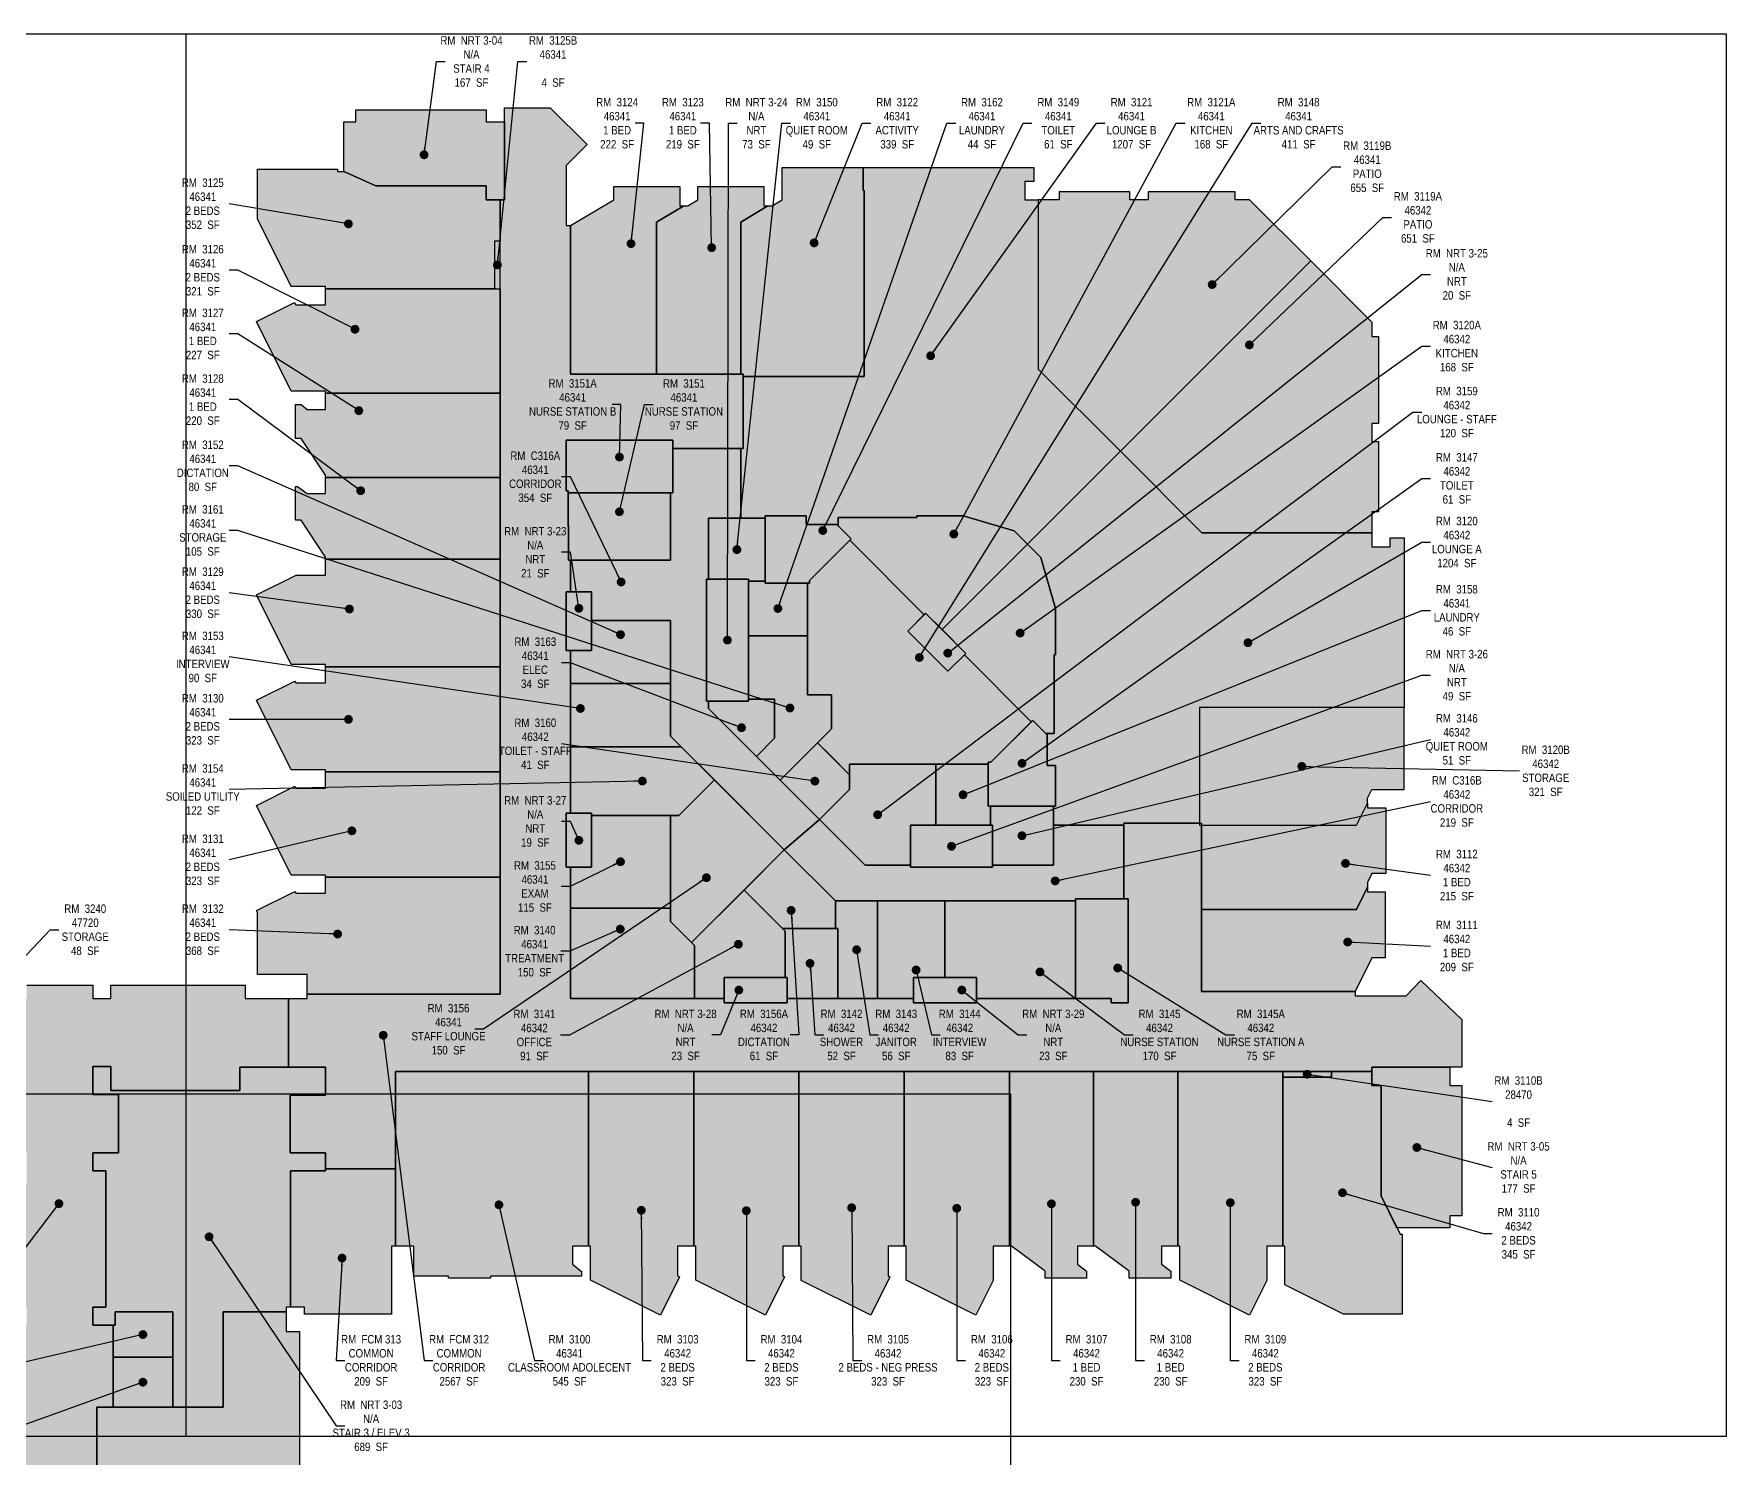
# Model space of a CAD drawing. Header units: inches. Extents: x -324 to 5663, y -491 to 4257.
# Drawn here: x 3251 to 5663, y 992 to 3022 of the extents above; entities that cross this region are included whole.
import ezdxf

# ---------------------------------------------------------------- set-up
doc = ezdxf.new("R2010")
doc.units = ezdxf.units.IN
doc.header["$LTSCALE"] = 48
doc.header["$MEASUREMENT"] = 0
for name, color, linetype in [('0-LABEL', 3, 'Continuous'), ('1-NRT', 200, 'Continuous'), ('1-NRT-PTN', 253, 'Continuous'), ('3-FCM', 190, 'Continuous'), ('3-FCM-PTN', 9, 'Continuous'), ('4-OCC', 6, 'Continuous'), ('4-OCC-PTN', 95, 'Continuous')]:
    doc.layers.add(name, color=color, linetype=linetype)
doc.layers.add('VP-Window', color=2, linetype='Continuous', plot=False)
doc.styles.add('ArialN', font='ARIALN.TTF')
doc.dimstyles.new('AB-200', dxfattribs={"dimscale": 200, "dimtxt": 0.070312, "dimasz": 0.0625, "dimexe": 0.0625, "dimexo": 0.125, "dimgap": 0.1875, "dimtad": 0, "dimdec": 4, "dimrnd": 0.0625, "dimzin": 0, "dimdsep": 46, "dimlunit": 4, "dimtxsty": 'ArialN', "dimblk": 'ARCHTICK', "dimcen": 0.0625, "dimclrd": 256, "dimclre": 256, "dimclrt": 256, "dimadec": 0, "dimazin": 0, "dimtfac": 1, "dimtdec": 4, "dimtofl": 0, "dimtmove": 2, "dimatfit": 3, "dimldrblk": 'DOT', "dimfxl": 0, "dimfrac": 2, "dimtolj": 1, "dimtzin": 0, "dimlwd": -1, "dimlwe": -1, "dimarcsym": 0})

# ---------------------------------------------------------------- blocks, each defined once
blk = doc.blocks.new('_ArchTick')
at = {"const_width": 0.15}
blk.add_lwpolyline([(-0.5, -0.5), (0.5, 0.5)], dxfattribs=at)
blk = doc.blocks.new('_Dot')
at = {"lineweight": -2}
blk.add_line((-0.5, 0), (-1, 0), dxfattribs=at)
at = {"const_width": 0.5}
blk.add_lwpolyline([(-0.25, 0, 1), (0.25, 0, 1)], format="xyb", close=True, dxfattribs=at)

msp = doc.modelspace()

# ---------------------------------------------------------------- hatches: boundary and pattern name
at = {"layer": '1-NRT-PTN'}
for points in [[(3921.5, 2896), (3921.5, 2785), (3895.5, 2785), (3895.5, 2805), (3738.46208, 2805), (3692.5, 2825.43377), (3692.5, 2896), (3709.5, 2896), (3709.5, 2913), (3895.5, 2913), (3895.5, 2896)], [(4209.5, 2244), (4269.5, 2244), (4269.5, 2070), (4209.5, 2070)], [(4009.67066, 2226), (4045.73572, 2226), (4045.73572, 2142), (4009.67066, 2142)], [(4553.98528, 2112.60303), (4496.70963, 2169.87868), (4522.16548, 2195.33452), (4579.44113, 2138.05887)], [(4009.67066, 1910), (4045.73572, 1910), (4045.73572, 1833), (4009.67066, 1833)], [(4500.5, 1893), (4617.5, 1893), (4617.5, 1833), (4500.5, 1833)], [(4234.73572, 1676), (4324.73572, 1676), (4324.73572, 1640), (4234.73572, 1640)], [(4504.73572, 1676), (4594.73572, 1676), (4594.73572, 1640), (4504.73572, 1640)], [(3616.5, 1400), (3616.5, 1206), (3610.5, 1206), (3610.5, 1199.28465), (3520.73572, 1199.28465), (3520.73572, 1063.375), (3448.73572, 1063.375), (3448.73572, 1199.28465), (3366.49586, 1199.28465), (3366.49586, 1180), (3334.5, 1180), (3334.5, 1206), (3353.5, 1206), (3353.5, 1400), (3334.5, 1400), (3334.5, 1426), (3371.5, 1426), (3371.5, 1509), (3334.5, 1509), (3334.5, 1549), (3360.5, 1549), (3360.5, 1515), (3544.5, 1515), (3544.5, 1548), (3666.5, 1548), (3666.5, 1508), (3615.968, 1508), (3615.968, 1426), (3666.5, 1426), (3666.5, 1400)], [(5158.5, 1548), (5269.5, 1548), (5269.5, 1522), (5286.5, 1522), (5286.5, 1336), (5269.5, 1336), (5269.5, 1319), (5204.08769, 1319), (5194.04577, 1319), (5171.5, 1364.55494), (5171.5, 1522), (5158.5, 1522)]]:
    msp.add_hatch(color=256, dxfattribs=at).paths.add_polyline_path(points)
at = {"layer": '3-FCM-PTN'}
for points in [[(3766.5, 1403), (3666.5, 1403), (3666.5, 1426), (3615.968, 1426), (3615.968, 1508), (3666.5, 1508), (3666.5, 1548), (3613.73572, 1548), (3613.73572, 1646.17644), (3640.5, 1646.17644), (3640.5, 1652.17644), (3915.5, 1652), (3915.5, 2785), (3921.5, 2785), (3921.5, 2916), (3987.01472, 2916), (4039.34269, 2863.67203), (4009.67066, 2834), (4009.67066, 2748), (4015.67066, 2748), (4015.67066, 2536), (4261.73572, 2536), (4261.73572, 2430), (4161.5, 2430), (4161.5, 2442), (4009.67066, 2442), (4009.67066, 2370), (4012.67066, 2370), (4012.70319, 2271), (4015.67066, 2271), (4015.67066, 2226), (4009.67066, 2226), (4009.67066, 2142), (4015.67066, 2142), (4015.67066, 1910), (4009.67066, 1910), (4009.67066, 1833), (4015.67066, 1833), (4015.67066, 1646), (4234.73572, 1646), (4234.73572, 1640), (4324.73572, 1640), (4324.73572, 1646), (4504.73572, 1646), (4504.73572, 1640), (4594.73572, 1640), (4594.73572, 1646), (4786.73572, 1646), (4786.73572, 1640), (4810.73572, 1640), (4810.73572, 1788), (4804.73572, 1788), (4804.73572, 1848), (4804.73572, 1896), (4915.5, 1896), (4915.5, 1656), (5134.5, 1656), (5134.5, 1650), (5207.5, 1650), (5228.25653, 1671.74494), (5286.5, 1616.14889), (5286.5, 1548), (5158.5, 1548), (5158.5, 1542), (3766.5, 1542)], [(3613.73572, 1646.17644), (3613.73572, 1548), (3544.5, 1548), (3544.5, 1515), (3360.5, 1515), (3360.5, 1549), (3334.5, 1549), (3334.5, 1509), (3371.5, 1509), (3371.5, 1426), (3334.5, 1426), (3334.5, 1400), (3353.5, 1400), (3353.5, 1206), (3334.5, 1206), (3334.5, 1180), (3363.49586, 1180), (3363.49586, 1063.375), (3340.5, 1063.375), (3340.5, 833), (3240.5, 833), (3240.5, 836), (3220.5, 836), (3220.5, 924), (3240.5, 924), (3240.5, 950), (3220.5, 950), (3220.5, 1180), (3240.5, 1180), (3240.5, 1206), (3220.5, 1206), (3220.5, 1359.5), (3216.73572, 1359.5), (3216.73572, 1382.95943), (3240.5, 1382.95943), (3240.5, 1427.16877), (3163.5, 1427.16877), (3163.5, 1524.3241), (3192.5, 1524.3241), (3192.5, 1646), (3240.5, 1646), (3240.5, 1665), (3334.5, 1665), (3334.5, 1646), (3360.5, 1646), (3360.5, 1665), (3552, 1665), (3552, 1646.17644)], [(3616.5, 1206), (3616.5, 1400), (3666.5, 1400), (3666.5, 1403), (3766.5, 1403), (3766.5, 1293), (3760.5, 1293), (3760.5, 1196), (3636.5, 1196), (3636.5, 1206)], [(3448.73572, 1134.32982), (3363.49586, 1134.32982), (3363.49586, 1180), (3366.49586, 1180), (3366.49586, 1199.28465), (3448.73572, 1199.28465)], [(3448.73572, 1063.375), (3363.49586, 1063.375), (3363.49586, 1134.32982), (3448.73572, 1134.32982)]]:
    msp.add_hatch(color=256, dxfattribs=at).paths.add_polyline_path(points)
at = {"layer": '4-OCC-PTN'}
h = msp.add_hatch(color=163, dxfattribs=at)
h.paths.add_polyline_path([(3907.5, 2658), (3915.5, 2658), (3915.5, 2726), (3907.5, 2726)], flags=17)
h.paths.add_polyline_path([(3692.5, 2825.43377), (3738.46208, 2805), (3895.5, 2805), (3895.5, 2785), (3915.5, 2785), (3915.5, 2726), (3907.5, 2726), (3907.5, 2658), (3666.5, 2658), (3666.5, 2661), (3617.71944, 2661), (3569.5, 2757.64937), (3569.5, 2828.43377), (3683.5, 2828.43377), (3683.5, 2825.43377)])
for color, points in [(163, [(4258.5, 2536), (4258.5, 2753.18927), (4297.34227, 2776.43332), (4303.18453, 2776.43332), (4317.5, 2785), (4317.5, 2831), (4433, 2831), (4433, 2798), (4434.5, 2798), (4434.5, 2533), (4261.73572, 2533), (4261.73572, 2536)]), (163, [(4799.75, 2426.25), (4667.30751, 2293.80751), (4648.20575, 2312.88952), (4575.5, 2334), (4509.5, 2334), (4509.5, 2332), (4397.5, 2332), (4397.5, 2320), (4395.5, 2322), (4351.73572, 2322), (4351.73572, 2334), (4293.5, 2334), (4293.5, 2331), (4258.73572, 2331), (4258.73572, 2430), (4261.73572, 2430), (4261.73572, 2533), (4434.5, 2533), (4434.5, 2798), (4433, 2798), (4433, 2831), (4676.5, 2831), (4676.5, 2811), (4663.5, 2811), (4663.5, 2785), (4682.5, 2785), (4682.5, 2543.5)]), (163, [(4138.5, 2536), (4015.67066, 2536), (4015.67066, 2748), (4077.5, 2785), (4077.5, 2804), (4171.5, 2804), (4171.5, 2776.43332), (4177.34227, 2776.43332), (4138.5, 2753.18927)]), (163, [(4138.5, 2536), (4138.5, 2753.18927), (4177.34227, 2776.43332), (4183.18453, 2776.43332), (4197.5, 2785), (4197.5, 2804), (4291.5, 2804), (4291.5, 2776.43332), (4297.34227, 2776.43332), (4258.5, 2753.18927), (4258.5, 2536)]), (163, [(5071.17157, 2697.67157), (4983.84315, 2785), (4963.5, 2785), (4963.5, 2796), (4839.5, 2796), (4839.5, 2785), (4813.5, 2785), (4813.5, 2796), (4712.5, 2796), (4712.5, 2785), (4682.5, 2785), (4682.5, 2543.5), (4799.75, 2426.25)]), (245, [(4799.75, 2426.25), (5071.17157, 2697.67157), (5158.5, 2610.34315), (5158.5, 2590), (5167.73572, 2590), (5167.73572, 2466), (5158.5, 2466), (5158.5, 2440), (5167.73572, 2440), (5167.73572, 2340), (5158.5, 2340), (5158.5, 2310), (4916, 2310)]), (163, [(3666.5, 2509), (3915.5, 2509), (3915.5, 2389), (3666.5, 2389), (3666.5, 2392), (3631.73572, 2444.5), (3623.49347, 2444.5), (3623.49347, 2493), (3631.73572, 2493), (3640.5, 2486), (3666.5, 2486)]), (163, [(4161.5, 2442), (4161.5, 2367), (4012.67165, 2367), (4012.67066, 2370), (4009.67066, 2370), (4009.67066, 2442)]), (163, [(4015.73572, 2271), (4158.5, 2271), (4158.5, 2367), (4161.5, 2367), (4161.5, 2430), (4258.73572, 2430), (4258.73572, 2331), (4212.5, 2331), (4212.5, 2244), (4209.5, 2244), (4209.5, 2070), (4212.5, 2070), (4212.5, 2059.52273), (4370.91402, 1901.10871), (4320.59557, 1858.08907), (4158.5, 2020.18463), (4158.5, 2185), (4045.73572, 2185), (4045.73572, 2226), (4015.67066, 2226)]), (245, [(5204.5, 2061), (4912.5, 2061), (4912.5, 1896), (4804.73572, 1896), (4804.73572, 1893), (4704.5, 1893), (4704.5, 1920), (4707.5, 1920), (4707.5, 1978.23572), (4695.5, 1978.23572), (4695.5, 2022), (4693.5, 2024), (4705.5, 2024), (4705.5, 2136), (4707.5, 2136), (4707.5, 2202), (4686.40927, 2274.72551), (4667.30751, 2293.80751), (4799.75, 2426.25), (4916, 2310), (5158.5, 2310), (5158.5, 2290), (5184.5, 2290), (5184.5, 2303), (5204.5, 2303)]), (163, [(3666.5, 2389), (3915.5, 2389), (3915.5, 2272.5), (3666.5, 2272.5), (3666.5, 2275.5), (3631.73572, 2328), (3623.49347, 2328), (3623.49347, 2376), (3626.5, 2376), (3640.5, 2366), (3666.5, 2366)]), (163, [(4012.67263, 2367), (4158.5, 2367), (4158.5, 2271), (4012.70319, 2271)]), (163, [(4212.5, 2244), (4212.5, 2331), (4293.5, 2331), (4293.5, 2241), (4269.5, 2241), (4269.5, 2244)]), (163, [(4293.5, 2238), (4293.5, 2334), (4351.73572, 2334), (4351.73572, 2322), (4395.5, 2322), (4416.09946, 2301.40054), (4356.5, 2241.80108), (4356.5, 2238)]), (163, [(4520.04416, 2193.2132), (4413.97814, 2299.27922), (4416.09946, 2301.40054), (4397.5, 2320), (4397.5, 2332), (4509.5, 2332), (4509.5, 2334), (4575.5, 2334), (4648.20575, 2312.88952), (4667.30751, 2293.80751), (4545.5, 2172), (4522.16548, 2195.33452)]), (163, [(4611.5, 1980), (4413.7537, 1980), (4413.73423, 1965.06), (4368.08478, 2010.70945), (4387.73572, 2030.36039), (4387.73572, 2079), (4353.5, 2079), (4353.5, 2238), (4356.5, 2238), (4356.5, 2241.80108), (4413.97814, 2299.27922), (4520.04416, 2193.2132), (4496.70963, 2169.87868), (4553.98528, 2112.60303), (4577.31981, 2135.93755), (4672.77922, 2040.47814), (4615.30108, 1983), (4611.5, 1983)]), (245, [(4545.5, 2172), (4667.30751, 2293.80751), (4686.40927, 2274.72551), (4707.5, 2202), (4707.5, 2136), (4705.5, 2136), (4705.5, 2024), (4693.5, 2024), (4674.90054, 2042.59946), (4672.77922, 2040.47814), (4577.31981, 2135.93755), (4579.44113, 2138.05887)]), (163, [(3666.5, 2272.5), (3915.5, 2272.5), (3915.5, 2119), (3666.5, 2119), (3666.5, 2122), (3617.71944, 2122), (3568.14062, 2221.37406), (3624.51528, 2249.5), (3666.5, 2249.5)]), (163, [(4269.5, 2241), (4293.5, 2241), (4293.5, 2238), (4353.5, 2238), (4353.5, 2163), (4269.5, 2163)]), (163, [(4045.73572, 2185), (4158.5, 2185), (4158.5, 2095), (4015.67066, 2095), (4015.67066, 2142), (4045.73572, 2142)]), (163, [(4269.5, 2163), (4353.5, 2163), (4353.5, 2079), (4387.73572, 2079), (4387.73572, 2030.36039), (4314.69903, 1957.3237), (4280.7579, 1991.26483), (4306.73572, 2017.24264), (4306.73572, 2073), (4269.5, 2073)]), (163, [(3666.5, 2119), (3915.5, 2119), (3915.5, 1969), (3666.5, 1969), (3666.5, 1972), (3617.71944, 1972), (3568.14062, 2071.37406), (3622.69319, 2098.59094), (3623.98584, 2096), (3666.5, 2096)]), (163, [(4015.67066, 2095), (4158.5, 2095), (4158.5, 2020.18463), (4173.68463, 2005), (4015.67066, 2005)]), (163, [(4269.5, 2073), (4306.73572, 2073), (4306.73572, 2017.24264), (4280.7579, 1991.26483), (4212.5, 2059.52273), (4212.5, 2070), (4269.5, 2070)]), (245, [(5204.5, 2061), (4912.5, 2061), (4912.5, 1893), (5136.3541, 1893), (5152.2082, 1924.7082), (5152.2082, 1931.41641), (5158.5, 1944), (5204.5, 1944)]), (245, [(4707.5, 1920), (4611.5, 1920), (4611.5, 1983), (4615.30108, 1983), (4674.90054, 2042.59946), (4695.5, 2022), (4695.5, 1978.23572), (4707.5, 1978.23572)]), (163, [(4015.67066, 2005), (4173.68463, 2005), (4220.89351, 1957.79112), (4170.10239, 1907), (4045.73572, 1907), (4045.73572, 1910), (4015.67066, 1910)]), (245, [(4370.91402, 1901.10871), (4314.69903, 1957.3237), (4368.08478, 2010.70945), (4386.35851, 1992.43571), (4413.7537, 1965.04053), (4413.70665, 1943.90134)]), (245, [(4500.5, 1836), (4436.02273, 1836), (4370.91402, 1901.10871), (4413.70665, 1943.90134), (4413.7537, 1980), (4536.5, 1980), (4536.5, 1893), (4500.5, 1893)]), (245, [(4536.5, 1893), (4536.5, 1980), (4611.5, 1980), (4611.5, 1920), (4614.5, 1920), (4614.5, 1893)]), (163, [(3666.5, 1969), (3915.5, 1969), (3915.5, 1819), (3666.5, 1819), (3666.5, 1822), (3617.71944, 1822), (3568.14062, 1921.37406), (3622.69319, 1948.59094), (3624.21992, 1946), (3666.5, 1946)]), (163, [(4188.49308, 1725.98658), (4158.5, 1755.97965), (4158.5, 1907), (4170.10239, 1907), (4220.89351, 1957.79112), (4320.59557, 1858.08907)]), (163, [(4045.73572, 1907), (4158.5, 1907), (4158.5, 1775), (4015.67066, 1775), (4015.67066, 1833), (4045.73572, 1833)]), (245, [(4614.5, 1893), (4614.5, 1920), (4704.5, 1920), (4704.5, 1836), (4617.5, 1836), (4617.5, 1893)]), (245, [(5136.3541, 1773), (4915.5, 1773), (4915.5, 1893), (5136.3541, 1893), (5152.2082, 1924.7082), (5152.2082, 1918), (5178.5, 1918), (5178.5, 1824), (5158.5, 1824), (5152.2082, 1811.41641), (5152.2082, 1804.7082)]), (245, [(4320.59557, 1858.08907), (4370.91402, 1901.10871), (4436.02273, 1836), (4500.5, 1836), (4500.5, 1833), (4617.5, 1833), (4617.5, 1836), (4704.5, 1836), (4704.5, 1893), (4804.73572, 1893), (4804.73572, 1788), (4735.73572, 1788), (4735.73572, 1785), (4393.68463, 1785)]), (245, [(4320.59557, 1858.08907), (4393.68463, 1785), (4393.68463, 1746), (4317.83622, 1746), (4263.17136, 1800.66486)]), (163, [(3666.5, 1819), (3915.5, 1819), (3915.5, 1652), (3640.5, 1652.17644), (3640.5, 1680), (3569.5, 1680), (3569.5, 1768.64937), (3568.14062, 1771.37406), (3622.69319, 1798.59094), (3624.21992, 1796), (3666.5, 1796)]), (245, [(4192.73572, 1646), (4192.73572, 1721.74394), (4188.49308, 1725.98658), (4263.17136, 1800.66486), (4321.73572, 1742.10051), (4321.73572, 1676), (4234.73572, 1676), (4234.73572, 1646)]), (245, [(4735.73572, 1646), (4735.73572, 1788), (4810.73572, 1788), (4810.73572, 1640), (4786.73572, 1640), (4786.73572, 1646)]), (245, [(5134.5, 1656), (4915.5, 1656), (4915.5, 1773), (5136.3541, 1773), (5152.2082, 1804.7082), (5152.2082, 1798), (5177.5, 1798), (5177.5, 1704), (5158.5, 1704)]), (163, [(4015.67066, 1775), (4158.5, 1775), (4158.5, 1755.97965), (4192.73572, 1721.74394), (4192.73572, 1646), (4015.67066, 1646)]), (245, [(4396.73572, 1646), (4396.73572, 1746), (4393.68463, 1746), (4393.68463, 1785), (4453.73572, 1785), (4453.73572, 1646)]), (245, [(4453.73572, 1646), (4453.73572, 1785), (4549.73572, 1785), (4549.73572, 1676), (4504.73572, 1676), (4504.73572, 1646)]), (245, [(4549.73572, 1676), (4549.73572, 1785), (4735.73572, 1785), (4735.73572, 1646), (4594.73572, 1646), (4594.73572, 1676)]), (245, [(4321.73572, 1676), (4321.73572, 1742.10051), (4317.83622, 1746), (4396.73572, 1746), (4396.73572, 1646), (4324.73572, 1646), (4324.73572, 1676)]), (163, [(3766.5, 1542), (4041.5, 1542), (4041.5, 1293), (4018.5, 1293), (4018.5, 1267), (4031.5, 1256.5076), (4031.5, 1250), (3901.73572, 1250), (3901.73572, 1247), (3841.73572, 1247), (3841.73572, 1250), (3792.5, 1250), (3792.5, 1293), (3766.5, 1293)]), (245, [(4041.5, 1293), (4041.5, 1542), (4191.5, 1542), (4191.5, 1293), (4168.5, 1293), (4168.5, 1250.71992), (4171.09094, 1249.19319), (4143.87406, 1194.64062), (4044.5, 1244.21944), (4044.5, 1293)]), (245, [(4191.5, 1293), (4191.5, 1542), (4341.5, 1542), (4341.5, 1293), (4318.5, 1293), (4318.5, 1250.48584), (4321.09094, 1249.19319), (4293.87406, 1194.64062), (4194.5, 1244.21944), (4194.5, 1293)]), (245, [(4341.5, 1293), (4341.5, 1542), (4491.5, 1542), (4491.5, 1293), (4468.5, 1293), (4468.5, 1250.48584), (4471.09094, 1249.19319), (4443.87406, 1194.64062), (4344.5, 1244), (4344.5, 1293)]), (245, [(4491.5, 1293), (4491.5, 1542), (4641.5, 1542), (4641.5, 1293), (4618.5, 1293), (4618.5, 1244), (4593.87406, 1194.64062), (4494.5, 1244.21944), (4494.5, 1293)]), (245, [(4641.5, 1293), (4641.5, 1542), (4761.5, 1542), (4761.5, 1293), (4738.5, 1293), (4738.5, 1267), (4751.5, 1257), (4751.5, 1247), (4692.48711, 1247), (4692.48711, 1257), (4644.5, 1293)]), (245, [(4761.5, 1293), (4761.5, 1542), (4881.5, 1542), (4881.5, 1293), (4858.5, 1293), (4858.5, 1267), (4871.5, 1257), (4871.5, 1247), (4812.48711, 1247), (4812.48711, 1257), (4764.5, 1293)]), (245, [(4881.5, 1293), (4881.5, 1542), (5031.5, 1542), (5031.5, 1293), (5008.5, 1293), (5008.5, 1244), (4983.87406, 1194.64062), (4884.5, 1244.21944), (4884.5, 1293)]), (245, [(5031.5, 1293), (5031.5, 1534), (5100.73572, 1534), (5100.73572, 1542), (5158.5, 1542), (5158.5, 1522), (5171.5, 1522), (5171.5, 1364.55494), (5198.5, 1310), (5201.5, 1310), (5201.5, 1196), (5118.14937, 1196), (5034.5, 1237.7336), (5034.5, 1293)]), (62, [(5031.5, 1542), (5100.73572, 1542), (5100.73572, 1534), (5031.5, 1534)]), (131, [(3653.5, 755), (3340.5, 755), (3340.5, 1063.375), (3520.73572, 1063.375), (3520.73572, 1199.28465), (3610.5, 1199.28465), (3610.5, 1171), (3629.5, 1171), (3629.5, 950), (3610.5, 950), (3610.5, 924), (3629.5, 924), (3629.5, 836), (3610.5, 836), (3610.5, 810), (3653.5, 810)])]:
    msp.add_hatch(color=color, dxfattribs=at).paths.add_polyline_path(points)
h = msp.add_hatch(color=163, dxfattribs=at)
h.paths.add_polyline_path([(3666.5, 2658), (3915.5, 2658), (3915.5, 2509), (3666.5, 2509), (3666.5, 2512), (3617.71944, 2512), (3568.14062, 2611.37406), (3622.29372, 2638.39164), (3623.98584, 2635), (3666.5, 2635)])
h.paths.add_polyline_path([(3907.5, 2658), (3915.5, 2658), (3915.5, 2726), (3907.5, 2726)])

# ---------------------------------------------------------------- linework, layer by layer
at = {"layer": '1-NRT'}
for points in [[(3921.5, 2896), (3921.5, 2785), (3895.5, 2785), (3895.5, 2805), (3738.46208, 2805), (3692.5, 2825.43377), (3692.5, 2896), (3709.5, 2896), (3709.5, 2913), (3895.5, 2913), (3895.5, 2896)], [(4209.5, 2244), (4269.5, 2244), (4269.5, 2070), (4209.5, 2070)], [(4009.67066, 2226), (4045.73572, 2226), (4045.73572, 2142), (4009.67066, 2142)], [(4553.98528, 2112.60303), (4496.70963, 2169.87868), (4522.16548, 2195.33452), (4579.44113, 2138.05887)], [(4009.67066, 1910), (4045.73572, 1910), (4045.73572, 1833), (4009.67066, 1833)], [(4500.5, 1893), (4617.5, 1893), (4617.5, 1833), (4500.5, 1833)], [(4234.73572, 1676), (4324.73572, 1676), (4324.73572, 1640), (4234.73572, 1640)], [(4504.73572, 1676), (4594.73572, 1676), (4594.73572, 1640), (4504.73572, 1640)], [(3616.5, 1400), (3616.5, 1206), (3610.5, 1206), (3610.5, 1199.28465), (3520.73572, 1199.28465), (3520.73572, 1063.375), (3448.73572, 1063.375), (3448.73572, 1199.28465), (3366.49586, 1199.28465), (3366.49586, 1180), (3334.5, 1180), (3334.5, 1206), (3353.5, 1206), (3353.5, 1400), (3334.5, 1400), (3334.5, 1426), (3371.5, 1426), (3371.5, 1509), (3334.5, 1509), (3334.5, 1549), (3360.5, 1549), (3360.5, 1515), (3544.5, 1515), (3544.5, 1548), (3666.5, 1548), (3666.5, 1508), (3615.968, 1508), (3615.968, 1426), (3666.5, 1426), (3666.5, 1400)], [(5158.5, 1548), (5269.5, 1548), (5269.5, 1522), (5286.5, 1522), (5286.5, 1336), (5269.5, 1336), (5269.5, 1319), (5204.08769, 1319), (5194.04577, 1319), (5171.5, 1364.55494), (5171.5, 1522), (5158.5, 1522)]]:
    msp.add_lwpolyline(points, close=True, dxfattribs=at)
at = {"layer": '3-FCM'}
for points in [[(3766.5, 1403), (3666.5, 1403), (3666.5, 1426), (3615.968, 1426), (3615.968, 1508), (3666.5, 1508), (3666.5, 1548), (3613.73572, 1548), (3613.73572, 1646.17644), (3640.5, 1646.17644), (3640.5, 1652.17644), (3915.5, 1652), (3915.5, 2785), (3921.5, 2785), (3921.5, 2916), (3987.01472, 2916), (4039.34269, 2863.67203), (4009.67066, 2834), (4009.67066, 2748), (4015.67066, 2748), (4015.67066, 2536), (4261.73572, 2536), (4261.73572, 2430), (4161.5, 2430), (4161.5, 2442), (4009.67066, 2442), (4009.67066, 2370), (4012.67066, 2370), (4012.70319, 2271), (4015.67066, 2271), (4015.67066, 2226), (4009.67066, 2226), (4009.67066, 2142), (4015.67066, 2142), (4015.67066, 1910), (4009.67066, 1910), (4009.67066, 1833), (4015.67066, 1833), (4015.67066, 1646), (4234.73572, 1646), (4234.73572, 1640), (4324.73572, 1640), (4324.73572, 1646), (4504.73572, 1646), (4504.73572, 1640), (4594.73572, 1640), (4594.73572, 1646), (4786.73572, 1646), (4786.73572, 1640), (4810.73572, 1640), (4810.73572, 1788), (4804.73572, 1788), (4804.73572, 1848), (4804.73572, 1896), (4915.5, 1896), (4915.5, 1656), (5134.5, 1656), (5134.5, 1650), (5207.5, 1650), (5228.25653, 1671.74494), (5286.5, 1616.14889), (5286.5, 1548), (5158.5, 1548), (5158.5, 1542), (3766.5, 1542)], [(3616.5, 1206), (3616.5, 1400), (3666.5, 1400), (3666.5, 1403), (3766.5, 1403), (3766.5, 1293), (3760.5, 1293), (3760.5, 1196), (3636.5, 1196), (3636.5, 1206)], [(3448.73572, 1134.32982), (3363.49586, 1134.32982), (3363.49586, 1180), (3366.49586, 1180), (3366.49586, 1199.28465), (3448.73572, 1199.28465)], [(3448.73572, 1063.375), (3363.49586, 1063.375), (3363.49586, 1134.32982), (3448.73572, 1134.32982)]]:
    msp.add_lwpolyline(points, close=True, dxfattribs=at)
msp.add_lwpolyline([(3240.5, 1665), (3334.5, 1665), (3334.5, 1646), (3360.5, 1646), (3360.5, 1665), (3552, 1665), (3552, 1646.17644), (3613.73572, 1646.17644), (3613.73572, 1548), (3544.5, 1548), (3544.5, 1515), (3360.5, 1515), (3360.5, 1549), (3334.5, 1549), (3334.5, 1509), (3371.5, 1509), (3371.5, 1426), (3334.5, 1426), (3334.5, 1400), (3353.5, 1400), (3353.5, 1206), (3334.5, 1206), (3334.5, 1180), (3363.49586, 1180), (3363.49586, 1063.375), (3340.5, 1063.375), (3340.5, 833)], dxfattribs=at)
at = {"layer": '4-OCC'}
for points in [[(3692.5, 2825.43377), (3738.46208, 2805), (3895.5, 2805), (3895.5, 2785), (3915.5, 2785), (3915.5, 2726), (3907.5, 2726), (3907.5, 2658), (3666.5, 2658), (3666.5, 2661), (3617.71944, 2661), (3569.5, 2757.64937), (3569.5, 2828.43377), (3683.5, 2828.43377), (3683.5, 2825.43377)], [(4258.5, 2536), (4258.5, 2753.18927), (4297.34227, 2776.43332), (4303.18453, 2776.43332), (4317.5, 2785), (4317.5, 2831), (4433, 2831), (4433, 2798), (4434.5, 2798), (4434.5, 2533), (4261.73572, 2533), (4261.73572, 2536)], [(4799.75, 2426.25), (4667.30751, 2293.80751), (4648.20575, 2312.88952), (4575.5, 2334), (4509.5, 2334), (4509.5, 2332), (4397.5, 2332), (4397.5, 2320), (4395.5, 2322), (4351.73572, 2322), (4351.73572, 2334), (4293.5, 2334), (4293.5, 2331), (4258.73572, 2331), (4258.73572, 2430), (4261.73572, 2430), (4261.73572, 2533), (4434.5, 2533), (4434.5, 2798), (4433, 2798), (4433, 2831), (4676.5, 2831), (4676.5, 2811), (4663.5, 2811), (4663.5, 2785), (4682.5, 2785), (4682.5, 2543.5)], [(4138.5, 2536), (4015.67066, 2536), (4015.67066, 2748), (4077.5, 2785), (4077.5, 2804), (4171.5, 2804), (4171.5, 2776.43332), (4177.34227, 2776.43332), (4138.5, 2753.18927)], [(4138.5, 2536), (4138.5, 2753.18927), (4177.34227, 2776.43332), (4183.18453, 2776.43332), (4197.5, 2785), (4197.5, 2804), (4291.5, 2804), (4291.5, 2776.43332), (4297.34227, 2776.43332), (4258.5, 2753.18927), (4258.5, 2536)], [(5071.17157, 2697.67157), (4983.84315, 2785), (4963.5, 2785), (4963.5, 2796), (4839.5, 2796), (4839.5, 2785), (4813.5, 2785), (4813.5, 2796), (4712.5, 2796), (4712.5, 2785), (4682.5, 2785), (4682.5, 2543.5), (4799.75, 2426.25)], [(3907.5, 2658), (3915.5, 2658), (3915.5, 2726), (3907.5, 2726)], [(4799.75, 2426.25), (5071.17157, 2697.67157), (5158.5, 2610.34315), (5158.5, 2590), (5167.73572, 2590), (5167.73572, 2466), (5158.5, 2466), (5158.5, 2440), (5167.73572, 2440), (5167.73572, 2340), (5158.5, 2340), (5158.5, 2310), (4916, 2310)], [(3666.5, 2658), (3915.5, 2658), (3915.5, 2509), (3666.5, 2509), (3666.5, 2512), (3617.71944, 2512), (3568.14062, 2611.37406), (3622.29372, 2638.39164), (3623.98584, 2635), (3666.5, 2635)], [(3666.5, 2509), (3915.5, 2509), (3915.5, 2389), (3666.5, 2389), (3666.5, 2392), (3631.73572, 2444.5), (3623.49347, 2444.5), (3623.49347, 2493), (3631.73572, 2493), (3640.5, 2486), (3666.5, 2486)], [(4161.5, 2442), (4161.5, 2367), (4012.67165, 2367), (4012.67066, 2370), (4009.67066, 2370), (4009.67066, 2442)], [(4015.73572, 2271), (4158.5, 2271), (4158.5, 2367), (4161.5, 2367), (4161.5, 2430), (4258.73572, 2430), (4258.73572, 2331), (4212.5, 2331), (4212.5, 2244), (4209.5, 2244), (4209.5, 2070), (4212.5, 2070), (4212.5, 2059.52273), (4370.91402, 1901.10871), (4320.59557, 1858.08907), (4158.5, 2020.18463), (4158.5, 2185), (4045.73572, 2185), (4045.73572, 2226), (4015.67066, 2226)], [(5204.5, 2061), (4912.5, 2061), (4912.5, 1896), (4912.5, 1896), (4804.73572, 1896), (4804.73572, 1893), (4704.5, 1893), (4704.5, 1920), (4707.5, 1920), (4707.5, 1978.23572), (4695.5, 1978.23572), (4695.5, 2022), (4693.5, 2024), (4705.5, 2024), (4705.5, 2136), (4707.5, 2136), (4707.5, 2202), (4686.40927, 2274.72551), (4667.30751, 2293.80751), (4799.75, 2426.25), (4916, 2310), (5158.5, 2310), (5158.5, 2290), (5184.5, 2290), (5184.5, 2303), (5204.5, 2303), (5204.5, 2061), (5204.5, 2061), (5204.5, 2061)], [(3666.5, 2389), (3915.5, 2389), (3915.5, 2272.5), (3666.5, 2272.5), (3666.5, 2275.5), (3631.73572, 2328), (3623.49347, 2328), (3623.49347, 2376), (3626.5, 2376), (3640.5, 2366), (3666.5, 2366)], [(4012.67263, 2367), (4158.5, 2367), (4158.5, 2271), (4012.70319, 2271)], [(4212.5, 2244), (4212.5, 2331), (4293.5, 2331), (4293.5, 2241), (4269.5, 2241), (4269.5, 2244)], [(4293.5, 2238), (4293.5, 2334), (4351.73572, 2334), (4351.73572, 2322), (4395.5, 2322), (4416.09946, 2301.40054), (4356.5, 2241.80108), (4356.5, 2238)], [(4520.04416, 2193.2132), (4413.97814, 2299.27922), (4416.09946, 2301.40054), (4397.5, 2320), (4397.5, 2332), (4509.5, 2332), (4509.5, 2334), (4575.5, 2334), (4648.20575, 2312.88952), (4667.30751, 2293.80751), (4545.5, 2172), (4522.16548, 2195.33452)], [(4611.5, 1980), (4413.7537, 1980), (4413.73423, 1965.06), (4368.08478, 2010.70945), (4387.73572, 2030.36039), (4387.73572, 2079), (4353.5, 2079), (4353.5, 2238), (4356.5, 2238), (4356.5, 2241.80108), (4413.97814, 2299.27922), (4520.04416, 2193.2132), (4496.70963, 2169.87868), (4553.98528, 2112.60303), (4577.31981, 2135.93755), (4672.77922, 2040.47814), (4615.30108, 1983), (4611.5, 1983)], [(4545.5, 2172), (4667.30751, 2293.80751), (4686.40927, 2274.72551), (4707.5, 2202), (4707.5, 2136), (4705.5, 2136), (4705.5, 2024), (4693.5, 2024), (4674.90054, 2042.59946), (4672.77922, 2040.47814), (4577.31981, 2135.93755), (4579.44113, 2138.05887)], [(3666.5, 2272.5), (3915.5, 2272.5), (3915.5, 2119), (3666.5, 2119), (3666.5, 2122), (3617.71944, 2122), (3568.14062, 2221.37406), (3624.51528, 2249.5), (3666.5, 2249.5)], [(4269.5, 2241), (4293.5, 2241), (4293.5, 2238), (4353.5, 2238), (4353.5, 2163), (4269.5, 2163)], [(4045.73572, 2185), (4158.5, 2185), (4158.5, 2095), (4015.67066, 2095), (4015.67066, 2142), (4045.73572, 2142)], [(4269.5, 2163), (4353.5, 2163), (4353.5, 2079), (4387.73572, 2079), (4387.73572, 2030.36039), (4314.69903, 1957.3237), (4280.7579, 1991.26483), (4306.73572, 2017.24264), (4306.73572, 2073), (4269.5, 2073)], [(3666.5, 2119), (3915.5, 2119), (3915.5, 1969), (3666.5, 1969), (3666.5, 1972), (3617.71944, 1972), (3568.14062, 2071.37406), (3622.69319, 2098.59094), (3623.98584, 2096), (3666.5, 2096)], [(4015.67066, 2095), (4158.5, 2095), (4158.5, 2020.18463), (4173.68463, 2005), (4015.67066, 2005)], [(4269.5, 2073), (4306.73572, 2073), (4306.73572, 2017.24264), (4280.7579, 1991.26483), (4212.5, 2059.52273), (4212.5, 2070), (4269.5, 2070)], [(5204.5, 2061), (4912.5, 2061), (4912.5, 1893), (5136.3541, 1893), (5152.2082, 1924.7082), (5152.2082, 1931.41641), (5158.5, 1944), (5204.5, 1944)], [(4707.5, 1920), (4611.5, 1920), (4611.5, 1983), (4615.30108, 1983), (4674.90054, 2042.59946), (4695.5, 2022), (4695.5, 1978.23572), (4707.5, 1978.23572)], [(4015.67066, 2005), (4173.68463, 2005), (4220.89351, 1957.79112), (4170.10239, 1907), (4045.73572, 1907), (4045.73572, 1910), (4015.67066, 1910)], [(4370.91402, 1901.10871), (4314.69903, 1957.3237), (4368.08478, 2010.70945), (4386.35851, 1992.43571), (4413.7537, 1965.04053), (4413.70665, 1943.90134), (4370.91402, 1901.10871)], [(4500.5, 1836), (4436.02273, 1836), (4370.91402, 1901.10871), (4413.70665, 1943.90134), (4413.7537, 1980), (4536.5, 1980), (4536.5, 1893), (4500.5, 1893)], [(4536.5, 1893), (4536.5, 1980), (4611.5, 1980), (4611.5, 1920), (4614.5, 1920), (4614.5, 1893)], [(3666.5, 1969), (3915.5, 1969), (3915.5, 1819), (3666.5, 1819), (3666.5, 1822), (3617.71944, 1822), (3568.14062, 1921.37406), (3622.69319, 1948.59094), (3624.21992, 1946), (3666.5, 1946)], [(4188.49308, 1725.98658), (4158.5, 1755.97965), (4158.5, 1907), (4170.10239, 1907), (4220.89351, 1957.79112), (4320.59557, 1858.08907)], [(4045.73572, 1907), (4158.5, 1907), (4158.5, 1775), (4015.67066, 1775), (4015.67066, 1833), (4045.73572, 1833)], [(4614.5, 1893), (4614.5, 1920), (4704.5, 1920), (4704.5, 1836), (4617.5, 1836), (4617.5, 1893)], [(5136.3541, 1773), (4915.5, 1773), (4915.5, 1893), (5136.3541, 1893), (5152.2082, 1924.7082), (5152.2082, 1918), (5178.5, 1918), (5178.5, 1824), (5158.5, 1824), (5152.2082, 1811.41641), (5152.2082, 1804.7082)], [(4320.59557, 1858.08907), (4370.91402, 1901.10871), (4436.02273, 1836), (4500.5, 1836), (4500.5, 1833), (4617.5, 1833), (4617.5, 1836), (4704.5, 1836), (4704.5, 1893), (4804.73572, 1893), (4804.73572, 1788), (4735.73572, 1788), (4735.73572, 1785), (4393.68463, 1785)], [(4320.59557, 1858.08907), (4393.68463, 1785), (4393.68463, 1746), (4317.83622, 1746), (4263.17136, 1800.66486)], [(3666.5, 1819), (3915.5, 1819), (3915.5, 1652), (3640.5, 1652.17644), (3640.5, 1680), (3569.5, 1680), (3569.5, 1768.64937), (3568.14062, 1771.37406), (3622.69319, 1798.59094), (3624.21992, 1796), (3666.5, 1796)], [(4192.73572, 1646), (4192.73572, 1721.74394), (4188.49308, 1725.98658), (4263.17136, 1800.66486), (4321.73572, 1742.10051), (4321.73572, 1676), (4234.73572, 1676), (4234.73572, 1646)], [(4735.73572, 1646), (4735.73572, 1788), (4810.73572, 1788), (4810.73572, 1640), (4786.73572, 1640), (4786.73572, 1646)], [(5134.5, 1656), (4915.5, 1656), (4915.5, 1773), (5136.3541, 1773), (5152.2082, 1804.7082), (5152.2082, 1798), (5177.5, 1798), (5177.5, 1704), (5158.5, 1704)], [(4015.67066, 1775), (4158.5, 1775), (4158.5, 1755.97965), (4192.73572, 1721.74394), (4192.73572, 1646), (4015.67066, 1646)], [(4396.73572, 1646), (4396.73572, 1746), (4393.68463, 1746), (4393.68463, 1785), (4453.73572, 1785), (4453.73572, 1646)], [(4453.73572, 1646), (4453.73572, 1785), (4549.73572, 1785), (4549.73572, 1676), (4504.73572, 1676), (4504.73572, 1646)], [(4549.73572, 1676), (4549.73572, 1785), (4735.73572, 1785), (4735.73572, 1646), (4594.73572, 1646), (4594.73572, 1676)], [(4321.73572, 1676), (4321.73572, 1742.10051), (4317.83622, 1746), (4396.73572, 1746), (4396.73572, 1646), (4324.73572, 1646), (4324.73572, 1676)], [(3766.5, 1542), (4041.5, 1542), (4041.5, 1293), (4018.5, 1293), (4018.5, 1267), (4031.5, 1256.5076), (4031.5, 1250), (3901.73572, 1250), (3901.73572, 1247), (3841.73572, 1247), (3841.73572, 1250), (3792.5, 1250), (3792.5, 1293), (3766.5, 1293)], [(4041.5, 1293), (4041.5, 1542), (4191.5, 1542), (4191.5, 1293), (4168.5, 1293), (4168.5, 1250.71992), (4171.09094, 1249.19319), (4143.87406, 1194.64062), (4044.5, 1244.21944), (4044.5, 1293)], [(4191.5, 1293), (4191.5, 1542), (4341.5, 1542), (4341.5, 1293), (4318.5, 1293), (4318.5, 1250.48584), (4321.09094, 1249.19319), (4293.87406, 1194.64062), (4194.5, 1244.21944), (4194.5, 1293)], [(4341.5, 1293), (4341.5, 1542), (4491.5, 1542), (4491.5, 1293), (4468.5, 1293), (4468.5, 1250.48584), (4471.09094, 1249.19319), (4443.87406, 1194.64062), (4344.5, 1244), (4344.5, 1293)], [(4491.5, 1293), (4491.5, 1542), (4641.5, 1542), (4641.5, 1293), (4618.5, 1293), (4618.5, 1244), (4593.87406, 1194.64062), (4494.5, 1244.21944), (4494.5, 1293)], [(4641.5, 1293), (4641.5, 1542), (4761.5, 1542), (4761.5, 1293), (4738.5, 1293), (4738.5, 1267), (4751.5, 1257), (4751.5, 1247), (4692.48711, 1247), (4692.48711, 1257), (4644.5, 1293)], [(4761.5, 1293), (4761.5, 1542), (4881.5, 1542), (4881.5, 1293), (4858.5, 1293), (4858.5, 1267), (4871.5, 1257), (4871.5, 1247), (4812.48711, 1247), (4812.48711, 1257), (4764.5, 1293)], [(4881.5, 1293), (4881.5, 1542), (5031.5, 1542), (5031.5, 1293), (5008.5, 1293), (5008.5, 1244), (4983.87406, 1194.64062), (4884.5, 1244.21944), (4884.5, 1293)], [(5031.5, 1293), (5031.5, 1534), (5100.73572, 1534), (5100.73572, 1542), (5158.5, 1542), (5158.5, 1522), (5171.5, 1522), (5171.5, 1364.55494), (5198.5, 1310), (5201.5, 1310), (5201.5, 1196), (5118.14937, 1196), (5034.5, 1237.7336), (5034.5, 1293)], [(5031.5, 1542), (5100.73572, 1542), (5100.73572, 1534), (5031.5, 1534)], [(3653.5, 755), (3340.5, 755), (3340.5, 1063.375), (3520.73572, 1063.375), (3520.73572, 1199.28465), (3610.5, 1199.28465), (3610.5, 1171), (3629.5, 1171), (3629.5, 950), (3610.5, 950), (3610.5, 924), (3629.5, 924), (3629.5, 836), (3610.5, 836), (3610.5, 810), (3653.5, 810)]]:
    msp.add_lwpolyline(points, close=True, dxfattribs=at)
at = {"layer": 'VP-Window', "color": 5}
for points in [[(767.5, 3021.5), (3467.5, 3021.5), (3467.5, 1021.5), (767.5, 1021.5)], [(1943.5, -490.5), (4643.5, -490.5), (4643.5, 1509.5), (1943.5, 1509.5)]]:
    msp.add_lwpolyline(points, close=True, dxfattribs=at)
at = {"layer": 'VP-Window'}
msp.add_lwpolyline([(2963.5, 3021.5), (5663.5, 3021.5), (5663.5, 1021.5), (2963.5, 1021.5)], close=True, dxfattribs=at)

# ---------------------------------------------------------------- texts
at = {"layer": '0-LABEL', "char_height": 12, "attachment_point": 5, "style": 'ArialN'}
for s, insert in [('RM  NRT 3-04\\PN/A\\PSTAIR 4\\P167  SF', (3874.5652, 2982)), ('RM  3125B\\P46341\\P\\P4  SF', (3990.90612, 2982)), ('RM  3124\\P46341\\P1 BED\\P222  SF', (4082.26736, 2894)), ('RM  3123\\P46341\\P1 BED\\P219  SF', (4175.95277, 2894)), ('RM  NRT 3-24\\PN/A\\PNRT\\P73  SF', (4280.84163, 2894)), ('RM  3150\\P46341\\PQUIET ROOM\\P49  SF', (4366.98501, 2894)), ('RM  3122\\P46341\\PACTIVITY\\P339  SF', (4481.59285, 2894)), ('RM  3162\\P46341\\PLAUNDRY\\P44  SF', (4602.46533, 2894)), ('RM  3149\\P46341\\PTOILET\\P61  SF', (4711.26013, 2894)), ('RM  3121\\P46341\\PLOUNGE B\\P1207  SF', (4815.72494, 2894)), ('RM  3121A\\P46341\\PKITCHEN\\P168  SF', (4929.46339, 2894)), ('RM  3148\\P46341\\PARTS AND CRAFTS\\P411  SF', (5053.89282, 2894)), ('RM  3119B\\P46341\\PPATIO\\P655  SF', (5151.7869, 2831.93896)), ('RM  3125\\P46341\\P2 BEDS\\P352  SF', (3491.5, 2779.20146)), ('RM  3119A\\P46342\\PPATIO\\P651  SF', (5223.987, 2759.73886)), ('RM  3126\\P46341\\P2 BEDS\\P321  SF', (3491.5, 2684.32459)), ('RM  NRT 3-25\\PN/A\\PNRT\\P20  SF', (5279.5, 2678.4887)), ('RM  3127\\P46341\\P1 BED\\P227  SF', (3491.5, 2593.51795)), ('RM  3120A\\P46342\\PKITCHEN\\P168  SF', (5279.5, 2576.13348)), ('RM  3128\\P46341\\P1 BED\\P220  SF', (3491.5, 2499.87114)), ('RM  3151A\\P46341\\PNURSE STATION B\\P79  SF', (4018.84466, 2492.97574)), ('RM  3151\\P46341\\PNURSE STATION\\P97  SF', (4177.49951, 2492.97574)), ('RM  3159\\P46342\\PLOUNGE - STAFF\\P120  SF', (5279.5, 2482.02493)), ('RM  3152\\P46341\\PDICTATION\\P80  SF', (3491.5, 2405.45378)), ('RM  C316A\\P46341\\PCORRIDOR\\P354  SF', (3965.58533, 2389.86625)), ('RM  3147\\P46342\\PTOILET\\P61  SF', (5279.5, 2387.55582)), ('RM  3161\\P46341\\PSTORAGE\\P105  SF', (3491.5, 2313.32588)), ('RM  NRT 3-23\\PN/A\\PNRT\\P21  SF', (3965.58533, 2282.21476)), ('RM  3120\\P46342\\PLOUNGE A\\P1204  SF', (5279.5, 2296.70205)), ('RM  3129\\P46341\\P2 BEDS\\P330  SF', (3491.5, 2224.48623)), ('RM  3158\\P46341\\PLAUNDRY\\P46  SF', (5279.5, 2199.43081)), ('RM  3153\\P46341\\PINTERVIEW\\P90  SF', (3491.5, 2132.98306)), ('RM  3163\\P46341\\PELEC\\P34  SF', (3965.58533, 2124.64239)), ('RM  NRT 3-26\\PN/A\\PNRT\\P49  SF', (5279.5, 2106.98202)), ('RM  3130\\P46341\\P2 BEDS\\P323  SF', (3491.5, 2044)), ('RM  3146\\P46342\\PQUIET ROOM\\P51  SF', (5279.5, 2015.48552)), ('RM  3160\\P46342\\PTOILET - STAFF\\P41  SF', (3965.58533, 2009.0525)), ('RM  3120B\\P46342\\PSTORAGE\\P321  SF', (5406.18694, 1970.56446)), ('RM  3154\\P46341\\PSOILED UTILITY\\P122  SF', (3491.5, 1943.91762)), ('RM  C316B\\P46342\\PCORRIDOR\\P219  SF', (5279.5, 1926.90911)), ('RM  NRT 3-27\\PN/A\\PNRT\\P19  SF', (3965.58533, 1898.3962)), ('RM  3131\\P46341\\P2 BEDS\\P323  SF', (3491.5, 1843.67706)), ('RM  3112\\P46342\\P1 BED\\P215  SF', (5279.5, 1821.81057)), ('RM  3155\\P46341\\PEXAM\\P115  SF', (3965.07551, 1805.62715)), ('RM  3240\\P47720\\PSTORAGE\\P48  SF', (3323.90513, 1743.97058)), ('RM  3132\\P46341\\P2 BEDS\\P368  SF', (3491.5, 1743.97058)), ('RM  3140\\P46341\\PTREATMENT\\P150  SF', (3964.66649, 1713.36966)), ('RM  3111\\P46342\\P1 BED\\P209  SF', (5279.5, 1720.78999)), ('RM  3156\\P46341\\PSTAFF LOUNGE\\P150  SF', (3841.85495, 1602.13656)), ('RM  3141\\P46342\\POFFICE\\P91  SF', (3964.25382, 1593.86064)), ('RM  NRT 3-28\\PN/A\\PNRT\\P23  SF', (4179.82702, 1594)), ('RM  3156A\\P46342\\PDICTATION\\P61  SF', (4291.57382, 1594)), ('RM  3142\\P46342\\PSHOWER\\P52  SF', (4402.16763, 1594)), ('RM  3143\\P46342\\PJANITOR\\P56  SF', (4480.16759, 1594)), ('RM  3144\\P46342\\PINTERVIEW\\P83  SF', (4570.67506, 1594)), ('RM  NRT 3-29\\PN/A\\PNRT\\P23  SF', (4704.14817, 1594)), ('RM  3145\\P46342\\PNURSE STATION\\P170  SF', (4855.56176, 1594)), ('RM  3145A\\P46342\\PNURSE STATION A\\P75  SF', (4999.95866, 1594)), ('RM  3110B\\P28470\\P\\P4  SF', (5367.5, 1498.91243)), ('RM  NRT 3-05\\PN/A\\PSTAIR 5\\P177  SF', (5367.5, 1404.98999)), ('RM  3110\\P46342\\P2 BEDS\\P345  SF', (5367.5, 1311.06754)), ('RM  FCM 313\\PCOMMON\\PCORRIDOR\\P209  SF', (3731.5, 1130)), ('RM  FCM 312\\PCOMMON\\PCORRIDOR\\P2567  SF', (3856.92425, 1130)), ('RM  3100\\P46341\\PCLASSROOM ADOLECENT\\P545  SF', (4014.42339, 1130)), ('RM  3103\\P46342\\P2 BEDS\\P323  SF', (4168.5, 1130)), ('RM  3104\\P46342\\P2 BEDS\\P323  SF', (4316.5, 1130)), ('RM  3105\\P46342\\P2 BEDS - NEG PRESS\\P323  SF', (4468.5, 1130)), ('RM  3106\\P46342\\P2 BEDS\\P323  SF', (4616.5, 1130)), ('RM  3107\\P46342\\P1 BED\\P230  SF', (4751.5, 1130)), ('RM  3108\\P46342\\P1 BED\\P230  SF', (4871.5, 1130)), ('RM  3109\\P46342\\P2 BEDS\\P323  SF', (5006.5, 1130)), ('RM  NRT 3-03\\PN/A\\PSTAIR 3 / ELEV 3\\P689  SF', (3731.5, 1036.5953))]:
    msp.add_mtext(s, dxfattribs=dict(at, insert=insert))

# ---------------------------------------------------------------- leaders
at = {"layer": '0-LABEL', "annotation_type": 0, "has_hookline": 1}
for points, hookline_direction, text_width in [([(3807, 2849), (3824.5652, 2982), (3837.0652, 2982)], 0, 86.85675), ([(3911.5, 2692), (3940.90612, 2982), (3953.40612, 2982)], 0, 66.99045), ([(4102.07474, 2722.34036), (4120.33692, 2894), (4107.83692, 2894)], 1, 57.86357), ([(4217.0574, 2716.59912), (4213.76921, 2894), (4201.26921, 2894)], 1, 57.88813), ([(4239.5, 2157), (4241.00635, 2894), (4253.50635, 2894)], 0, 86.85675), ([(4253, 2286), (4316.98501, 2894), (4329.48501, 2894)], 0, 86.94679), ([(4311.5, 2202), (4552.46533, 2894), (4564.96533, 2894)], 0, 64.57572), ([(4363.12901, 2723.42946), (4431.59285, 2894), (4444.09285, 2894)], 0, 61.75989), ([(4375.5, 2313.25765), (4661.26013, 2894), (4673.76013, 2894)], 0, 57.92087), ([(4513.13961, 2132.16961), (4987.57204, 2894), (5000.07204, 2894)], 0, 127.57162), ([(4529.24286, 2562.40376), (4765.72494, 2894), (4778.22494, 2894)], 0, 69.3397), ([(4562.31029, 2308.23572), (4879.46339, 2894), (4891.96339, 2894)], 0, 67.74352), ([(4930.70242, 2664.00095), (5101.7869, 2831.93896), (5114.2869, 2831.93896)], 0, 66.99045), ([(3699.1589, 2750.52185), (3529, 2779.20146)], 1, 57.96999), ([(4983.74286, 2577.99059), (5173.987, 2759.73886), (5186.487, 2759.73886)], 0, 67.74352), ([(3708.52984, 2600.25566), (3541.5, 2684.32459), (3529, 2684.32459)], 1, 57.88813), ([(4553.63826, 2138.40589), (5229.5, 2678.4887), (5242, 2678.4887)], 0, 86.96317), ([(3713.99938, 2484.17753), (3541.5, 2593.51795), (3529, 2593.51795)], 1, 57.88813), ([(4656.87816, 2167.04356), (5229.5, 2576.13348), (5242, 2576.13348)], 0, 67.74352), ([(3716.59191, 2369.99321), (3541.5, 2499.87114), (3529, 2499.87114)], 1, 57.92087), ([(4085.58533, 2418), (4087.59466, 2492.97574), (4075.09466, 2492.97574)], 1, 122.74216), ([(4085.58632, 2340), (4121.24951, 2492.97574), (4133.74951, 2492.97574)], 0, 109.32606), ([(4453.70701, 1908), (5217, 2482.02493), (5229.5, 2482.02493)], 0, 112.21555), ([(4087.08533, 2164.81998), (3541.5, 2405.45378), (3529, 2405.45378)], 1, 71.89359), ([(4087.97465, 2239.87859), (4015.58533, 2389.86625), (4003.08533, 2389.86625)], 1, 73.9809), ([(4659.5, 1981.29973), (5229.5, 2387.55582), (5242, 2387.55582)], 0, 57.88813), ([(4328.61786, 2060.16185), (3541.5, 2313.32588), (3529, 2313.32588)], 1, 65.86085), ([(4981.65023, 2153.2167), (5229.5, 2296.70205), (5242, 2296.70205)], 0, 70.09277), ([(4027.70319, 2202.34331), (4015.58533, 2282.21476), (4003.08533, 2282.21476)], 1, 86.88131), ([(3700.6219, 2201.31285), (3529, 2224.48623)], 1, 57.92087), ([(4575.5, 1936.5), (5229.5, 2199.43081), (5242, 2199.43081)], 0, 64.57572), ([(4029.9151, 2059.50045), (3529, 2132.98306)], 1, 74.93042), ([(4259.61786, 2032.13241), (4015.58533, 2124.64239), (4003.08533, 2124.64239)], 1, 57.88813), ([(4559, 1863), (5229.5, 2106.98202), (5242, 2106.98202)], 0, 86.88131), ([(3699.22414, 2044), (3529, 2044)], 1, 57.86357), ([(4364.22636, 1955.90908), (4003.08533, 2009.0525)], 1, 102.93315), ([(4659.5, 1878), (5242, 2015.48552)], 0, 86.94679), ([(5058.5, 1977), (5368.68694, 1970.56446)], 0, 66.99045), ([(4118.28209, 1956), (3529, 1943.91762)], 1, 104.69304), ([(4706.80056, 1813.56132), (5242, 1926.90911)], 0, 73.9809), ([(3704.09457, 1885.07947), (3529, 1843.67706)], 1, 55.99727), ([(4027.70319, 1871.5), (4015.58533, 1898.3962), (4003.08533, 1898.3962)], 1, 86.88131), ([(4087.08533, 1841), (4015.07551, 1805.62715), (4002.57551, 1805.62715)], 1, 57.96999), ([(5120.73961, 1838.62754), (5242, 1821.81057)], 0, 57.81446), ([(4209.6101, 1818.16366), (3891.85495, 1602.13656), (3879.35495, 1602.13656)], 1, 104.04638), ([(4330.3499, 1771.62861), (4341.57382, 1594), (4329.07382, 1594)], 1, 71.89359), ([(3123.03506, 1585.92468), (3273.90513, 1743.97058), (3286.40513, 1743.97058)], 0, 65.86085), ([(3683.77611, 1737.81025), (3529, 1743.97058)], 1, 57.81446), ([(4086.70796, 1744.86145), (4014.66649, 1713.36966), (4002.16649, 1713.36966)], 1, 83.39427), ([(4255.1144, 1723.33243), (4014.25382, 1593.86064), (4001.75382, 1593.86064)], 1, 55.99727), ([(4423.71018, 1715.5), (4442.39593, 1594), (4454.89593, 1594)], 0, 58.24829), ([(5123.86873, 1726.56913), (5242, 1720.78999)], 0, 55.99727), ([(4357.28597, 1696), (4364.25291, 1594), (4376.75291, 1594)], 0, 61.03956), ([(4508.58403, 1686.55874), (4530.48603, 1594), (4542.98603, 1594)], 0, 74.93042), ([(4685.16591, 1683.8388), (4805.56176, 1594), (4818.06176, 1594)], 0, 109.32606), ([(4796.01912, 1689.47005), (4949.95866, 1594), (4962.45866, 1594)], 0, 123.49523), ([(4255.81654, 1658), (4229.82702, 1594), (4217.32702, 1594)], 1, 86.91405), ([(4573.74445, 1658), (4654.14817, 1594), (4666.64817, 1594)], 0, 86.91405), ([(3748.75393, 1593.53221), (3806.92425, 1130), (3819.42425, 1130)], 0, 83.76262), ([(5066.11786, 1538), (5330, 1498.91243)], 0, 66.99045), ([(5222.5, 1433.5), (5330, 1404.98999)], 0, 86.96317), ([(3286.41471, 1353.45632), (3169.5, 1200.65561), (3157, 1200.65561)], 1, 81.94543), ([(3913.75641, 1351.79188), (3964.42339, 1130), (3976.92339, 1130)], 0, 174.76126), ([(4416.67407, 1347.57787), (4418.5, 1130), (4431, 1130)], 0, 140.21828), ([(4566.5, 1346.83428), (4566.5, 1130), (4579, 1130)], 0, 57.88813), ([(4701.5, 1353.23587), (4701.5, 1130), (4714, 1130)], 0, 57.88813), ([(4821.5, 1355.38343), (4821.5, 1130), (4834, 1130)], 0, 57.92087), ([(4956.5, 1354.78961), (4956.5, 1130), (4969, 1130)], 0, 57.92087), ([(5116.5, 1369), (5317.5, 1311.06754), (5330, 1311.06754)], 0, 57.86357), ([(4116.70412, 1343.99731), (4118.5, 1130), (4131, 1130)], 0, 57.88813), ([(4266.5, 1343.28958), (4266.5, 1130), (4279, 1130)], 0, 57.86357), ([(3500.5, 1306.1875), (3681.5, 1036.5953), (3694, 1036.5953)], 0, 108.75307), ([(3690.1058, 1275.86832), (3681.5, 1130), (3694, 1130)], 0, 83.83629), ([(3406.11579, 1166.80724), (3157, 1108.49726)], 1, 122.67667), ([(3406.11579, 1098.85241), (3169.5, 1013.8864), (3157, 1013.8864)], 1, 99.00409)]:
    msp.add_leader(points, dimstyle='AB-200', dxfattribs=dict(at, hookline_direction=hookline_direction, text_width=text_width))

doc.saveas('drawing.dxf')
